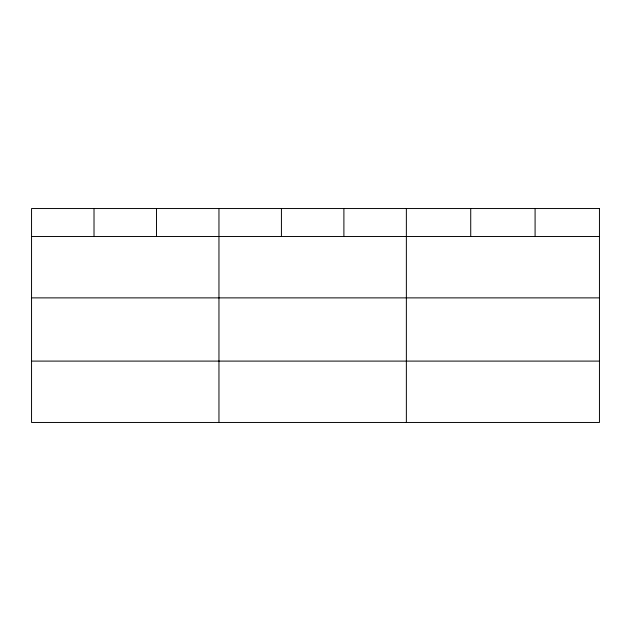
<?xml version="1.0" encoding="UTF-8"?>
<svg xmlns="http://www.w3.org/2000/svg" width="631" height="631" viewBox="0 0 631 631"><rect width="100%" height="100%" fill="white"/><g stroke="black" fill="none" stroke-linecap="round" stroke-linejoin="round"><path stroke-width="0.95" d="M31.55 236.515L599.45 236.515M31.55 297.879L599.45 297.879M31.55 361.098L599.45 361.098M535.088 208.538L535.088 236.515M470.726 208.538L470.726 236.515M406.364 208.538L406.364 422.462M343.895 208.538L343.895 236.515M281.426 208.538L281.426 236.515M218.957 208.538L218.957 422.462M156.488 208.538L156.488 236.515M94.019 208.538L94.019 236.515M599.45 208.538L31.55 208.538L31.55 422.462L599.45 422.462L599.45 208.538"/></g></svg>
